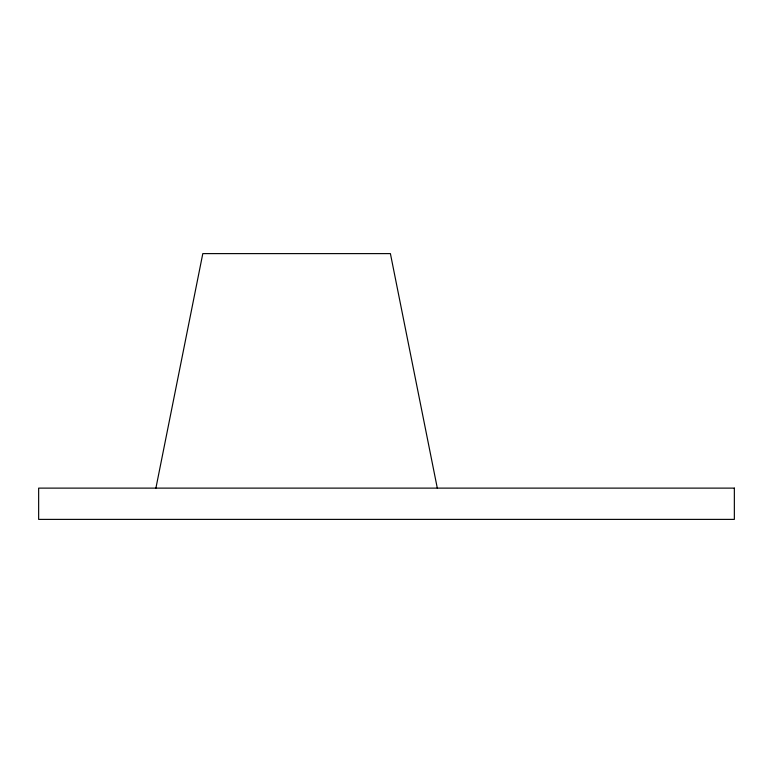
<?xml version="1.0" encoding="UTF-8"?>
<svg xmlns="http://www.w3.org/2000/svg" width="773" height="773" viewBox="0 0 773 773"><rect width="100%" height="100%" fill="white"/><g stroke="black" fill="none" stroke-linecap="round" stroke-linejoin="round"><path stroke-width="1.16" d="M155.904 488.121L202.806 253.612L390.404 253.612L437.305 488.121M734.35 488.121L38.65 488.121L38.65 519.388L734.35 519.388L734.35 488.121"/></g></svg>
